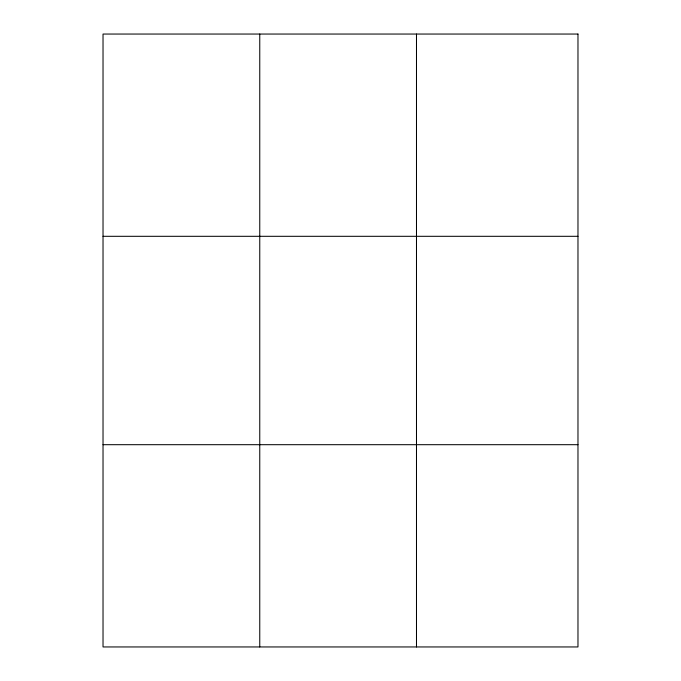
<?xml version="1.0" encoding="UTF-8"?>
<svg xmlns="http://www.w3.org/2000/svg" width="681" height="681" viewBox="0 0 681 681"><rect width="100%" height="100%" fill="white"/><g stroke="black" fill="none" stroke-linecap="round" stroke-linejoin="round"><path stroke-width="1.02" d="M259.759 646.95L259.759 34.05M416.491 646.95L416.491 34.05M103.027 236.307L577.973 236.307M103.027 444.693L577.973 444.693M577.973 34.05L577.973 646.95L103.027 646.95L103.027 34.05L577.973 34.05"/></g></svg>
